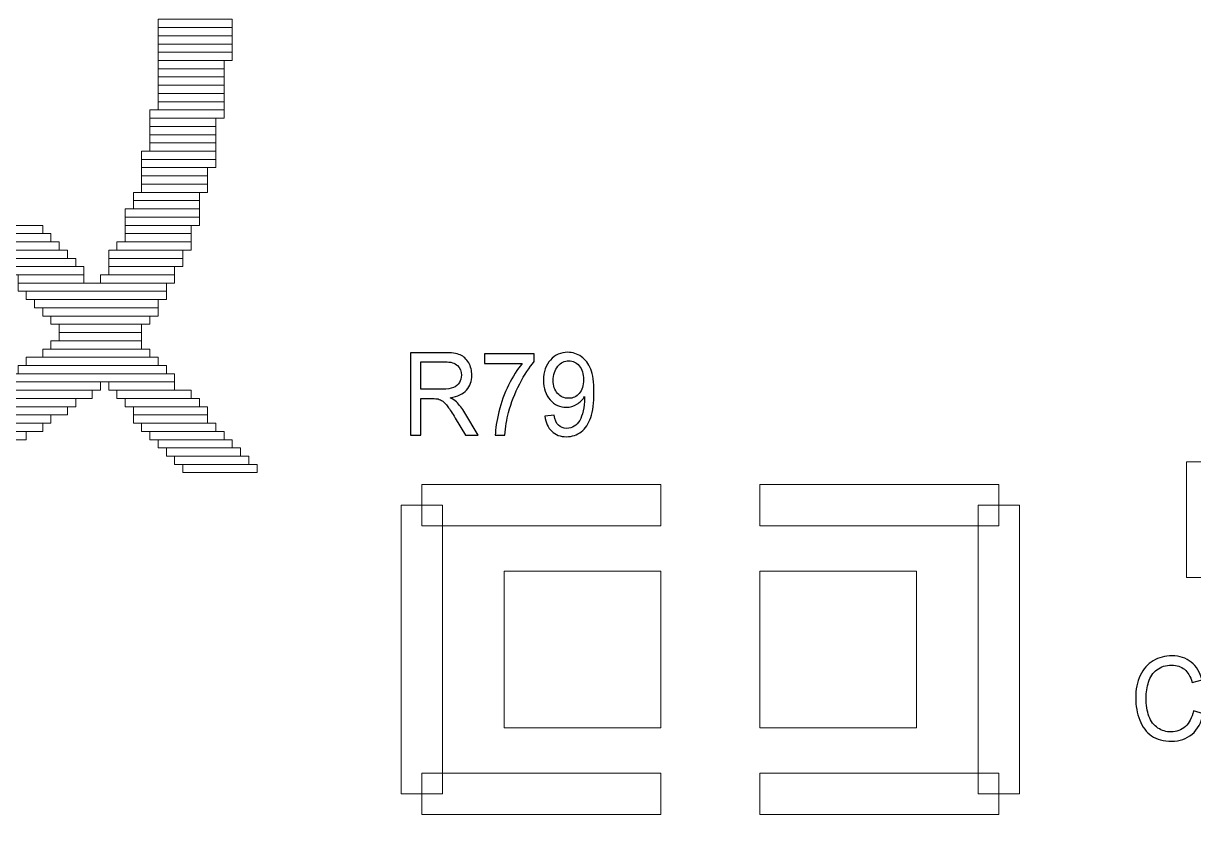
# Model space of a CAD drawing. Header units: millimetres. Extents: x -86 to 67, y -55 to 52.
# Drawn here: x -3.77 to 3.44, y -38.46 to -33.5 of the extents above; entities that cross this region are included whole.
import ezdxf

# ---------------------------------------------------------------- set-up
doc = ezdxf.new("R2010")
doc.units = ezdxf.units.MM
doc.header["$MEASUREMENT"] = 0
for name, color, linetype in [('BG_OUTLINE', 7, 'Continuous'), ('MA_PEN3', 7, 'Continuous'), ('PG_SILKSCREEN_TOP', 7, 'Continuous'), ('PIN_TOP', 7, 'Continuous'), ('RD_SILKSCREEN_TOP', 7, 'Continuous')]:
    doc.layers.add(name, color=color, linetype=linetype)

msp = doc.modelspace()

# ---------------------------------------------------------------- linework, layer by layer
at = {"layer": 'BG_OUTLINE', "color": 3, "lineweight": 9}
msp.add_open_spline([(-60.0926, 34.7331), (-60.0926, 34.7331), (63.7724, 34.7331), (63.7724, 34.7331), (63.7724, 34.7331), (64.585, 34.7336), (65.3646, 34.4113), (65.9396, 33.837), (65.9396, 33.837), (66.5146, 33.2627), (66.8379, 32.4797), (66.8384, 31.667), (66.8384, 31.667), (66.8384, 31.667), (66.8412, -52.28), (66.8412, -52.28), (66.8412, -52.28), (66.8412, -52.28), (66.8384, -52.1933), (66.8384, -52.1933), (66.8384, -52.1933), (66.8389, -53.006), (66.5166, -53.7856), (65.9424, -54.3606), (65.9424, -54.3606), (65.3681, -54.9356), (64.585, -55.2589), (63.7724, -55.2594), (63.7724, -55.2594), (63.7724, -55.2594), (-60.1869, -55.2594), (-60.1869, -55.2594), (-60.1869, -55.2594), (-60.1869, -55.2594), (-60.0853, -55.2518), (-60.0853, -55.2518), (-60.0853, -55.2518), (-60.8979, -55.2523), (-61.6775, -54.9299), (-62.2525, -54.3557), (-62.2525, -54.3557), (-62.8275, -53.7814), (-63.1508, -52.9984), (-63.1513, -52.1857), (-63.1513, -52.1857), (-63.1513, -52.1857), (-63.1587, 31.667), (-63.1587, 31.667), (-63.1587, 31.667), (-63.1592, 32.4797), (-62.8369, 33.2593), (-62.2626, 33.8343), (-62.2626, 33.8343), (-61.6883, 34.4093), (-60.9053, 34.7326), (-60.0926, 34.7331)], degree=3, knots=[0, 0, 0, 0, 0.071429, 0.071429, 0.071429, 0.071429, 0.142857, 0.142857, 0.142857, 0.142857, 0.214286, 0.214286, 0.214286, 0.214286, 0.285714, 0.285714, 0.285714, 0.285714, 0.357143, 0.357143, 0.357143, 0.357143, 0.428571, 0.428571, 0.428571, 0.428571, 0.5, 0.5, 0.5, 0.5, 0.571429, 0.571429, 0.571429, 0.571429, 0.642857, 0.642857, 0.642857, 0.642857, 0.714286, 0.714286, 0.714286, 0.714286, 0.785714, 0.785714, 0.785714, 0.785714, 0.857143, 0.857143, 0.857143, 0.857143, 0.928571, 0.928571, 0.928571, 0.928571, 1, 1, 1, 1], dxfattribs=at)
at = {"layer": 'MA_PEN3', "color": 5, "lineweight": 9}
for points in [[(-2.9404, -33.5221), (-2.9404, -33.5221), (-2.9404, -33.4713), (-2.9404, -33.4713), (-2.9404, -33.4713), (-2.9404, -33.4713), (-2.4832, -33.4713), (-2.4832, -33.4713), (-2.4832, -33.4713), (-2.4832, -33.4713), (-2.4832, -33.5221), (-2.4832, -33.5221), (-2.4832, -33.5221), (-2.4832, -33.5221), (-2.9404, -33.5221), (-2.9404, -33.5221)], [(-2.9404, -33.5729), (-2.9404, -33.5729), (-2.9404, -33.5221), (-2.9404, -33.5221), (-2.9404, -33.5221), (-2.9404, -33.5221), (-2.4832, -33.5221), (-2.4832, -33.5221), (-2.4832, -33.5221), (-2.4832, -33.5221), (-2.4832, -33.5729), (-2.4832, -33.5729), (-2.4832, -33.5729), (-2.4832, -33.5729), (-2.9404, -33.5729), (-2.9404, -33.5729)], [(-2.9404, -33.6237), (-2.9404, -33.6237), (-2.9404, -33.5729), (-2.9404, -33.5729), (-2.9404, -33.5729), (-2.9404, -33.5729), (-2.4832, -33.5729), (-2.4832, -33.5729), (-2.4832, -33.5729), (-2.4832, -33.5729), (-2.4832, -33.6237), (-2.4832, -33.6237), (-2.4832, -33.6237), (-2.4832, -33.6237), (-2.9404, -33.6237), (-2.9404, -33.6237)], [(-2.9404, -33.6745), (-2.9404, -33.6745), (-2.9404, -33.6237), (-2.9404, -33.6237), (-2.9404, -33.6237), (-2.9404, -33.6237), (-2.4832, -33.6237), (-2.4832, -33.6237), (-2.4832, -33.6237), (-2.4832, -33.6237), (-2.4832, -33.6745), (-2.4832, -33.6745), (-2.4832, -33.6745), (-2.4832, -33.6745), (-2.9404, -33.6745), (-2.9404, -33.6745)], [(-2.9404, -33.7253), (-2.9404, -33.7253), (-2.9404, -33.6745), (-2.9404, -33.6745), (-2.9404, -33.6745), (-2.9404, -33.6745), (-2.4832, -33.6745), (-2.4832, -33.6745), (-2.4832, -33.6745), (-2.4832, -33.6745), (-2.4832, -33.7253), (-2.4832, -33.7253), (-2.4832, -33.7253), (-2.4832, -33.7253), (-2.9404, -33.7253), (-2.9404, -33.7253)], [(-2.9404, -33.7761), (-2.9404, -33.7761), (-2.9404, -33.7253), (-2.9404, -33.7253), (-2.9404, -33.7253), (-2.9404, -33.7253), (-2.534, -33.7253), (-2.534, -33.7253), (-2.534, -33.7253), (-2.534, -33.7253), (-2.534, -33.7761), (-2.534, -33.7761), (-2.534, -33.7761), (-2.534, -33.7761), (-2.9404, -33.7761), (-2.9404, -33.7761)], [(-2.9404, -33.8269), (-2.9404, -33.8269), (-2.9404, -33.7761), (-2.9404, -33.7761), (-2.9404, -33.7761), (-2.9404, -33.7761), (-2.534, -33.7761), (-2.534, -33.7761), (-2.534, -33.7761), (-2.534, -33.7761), (-2.534, -33.8269), (-2.534, -33.8269), (-2.534, -33.8269), (-2.534, -33.8269), (-2.9404, -33.8269), (-2.9404, -33.8269)], [(-2.9404, -33.8777), (-2.9404, -33.8777), (-2.9404, -33.8269), (-2.9404, -33.8269), (-2.9404, -33.8269), (-2.9404, -33.8269), (-2.534, -33.8269), (-2.534, -33.8269), (-2.534, -33.8269), (-2.534, -33.8269), (-2.534, -33.8777), (-2.534, -33.8777), (-2.534, -33.8777), (-2.534, -33.8777), (-2.9404, -33.8777), (-2.9404, -33.8777)], [(-2.9404, -33.9285), (-2.9404, -33.9285), (-2.9404, -33.8777), (-2.9404, -33.8777), (-2.9404, -33.8777), (-2.9404, -33.8777), (-2.534, -33.8777), (-2.534, -33.8777), (-2.534, -33.8777), (-2.534, -33.8777), (-2.534, -33.9285), (-2.534, -33.9285), (-2.534, -33.9285), (-2.534, -33.9285), (-2.9404, -33.9285), (-2.9404, -33.9285)], [(-2.9404, -33.9793), (-2.9404, -33.9793), (-2.9404, -33.9285), (-2.9404, -33.9285), (-2.9404, -33.9285), (-2.9404, -33.9285), (-2.534, -33.9285), (-2.534, -33.9285), (-2.534, -33.9285), (-2.534, -33.9285), (-2.534, -33.9793), (-2.534, -33.9793), (-2.534, -33.9793), (-2.534, -33.9793), (-2.9404, -33.9793), (-2.9404, -33.9793)], [(-2.9912, -34.0809), (-2.9912, -34.0809), (-2.9912, -34.0301), (-2.9912, -34.0301), (-2.9912, -34.0301), (-2.9912, -34.0301), (-2.534, -34.0301), (-2.534, -34.0301), (-2.534, -34.0301), (-2.534, -34.0301), (-2.534, -34.0809), (-2.534, -34.0809), (-2.534, -34.0809), (-2.534, -34.0809), (-2.9912, -34.0809), (-2.9912, -34.0809)], [(-2.9404, -34.0301), (-2.9404, -34.0301), (-2.9404, -33.9793), (-2.9404, -33.9793), (-2.9404, -33.9793), (-2.9404, -33.9793), (-2.534, -33.9793), (-2.534, -33.9793), (-2.534, -33.9793), (-2.534, -33.9793), (-2.534, -34.0301), (-2.534, -34.0301), (-2.534, -34.0301), (-2.534, -34.0301), (-2.9404, -34.0301), (-2.9404, -34.0301)], [(-2.9912, -34.1317), (-2.9912, -34.1317), (-2.9912, -34.0809), (-2.9912, -34.0809), (-2.9912, -34.0809), (-2.9912, -34.0809), (-2.5848, -34.0809), (-2.5848, -34.0809), (-2.5848, -34.0809), (-2.5848, -34.0809), (-2.5848, -34.1317), (-2.5848, -34.1317), (-2.5848, -34.1317), (-2.5848, -34.1317), (-2.9912, -34.1317), (-2.9912, -34.1317)], [(-2.9912, -34.1825), (-2.9912, -34.1825), (-2.9912, -34.1317), (-2.9912, -34.1317), (-2.9912, -34.1317), (-2.9912, -34.1317), (-2.5848, -34.1317), (-2.5848, -34.1317), (-2.5848, -34.1317), (-2.5848, -34.1317), (-2.5848, -34.1825), (-2.5848, -34.1825), (-2.5848, -34.1825), (-2.5848, -34.1825), (-2.9912, -34.1825), (-2.9912, -34.1825)], [(-2.9912, -34.2333), (-2.9912, -34.2333), (-2.9912, -34.1825), (-2.9912, -34.1825), (-2.9912, -34.1825), (-2.9912, -34.1825), (-2.5848, -34.1825), (-2.5848, -34.1825), (-2.5848, -34.1825), (-2.5848, -34.1825), (-2.5848, -34.2333), (-2.5848, -34.2333), (-2.5848, -34.2333), (-2.5848, -34.2333), (-2.9912, -34.2333), (-2.9912, -34.2333)], [(-2.9912, -34.2841), (-2.9912, -34.2841), (-2.9912, -34.2333), (-2.9912, -34.2333), (-2.9912, -34.2333), (-2.9912, -34.2333), (-2.5848, -34.2333), (-2.5848, -34.2333), (-2.5848, -34.2333), (-2.5848, -34.2333), (-2.5848, -34.2841), (-2.5848, -34.2841), (-2.5848, -34.2841), (-2.5848, -34.2841), (-2.9912, -34.2841), (-2.9912, -34.2841)], [(-3.042, -34.3349), (-3.042, -34.3349), (-3.042, -34.2841), (-3.042, -34.2841), (-3.042, -34.2841), (-3.042, -34.2841), (-2.5848, -34.2841), (-2.5848, -34.2841), (-2.5848, -34.2841), (-2.5848, -34.2841), (-2.5848, -34.3349), (-2.5848, -34.3349), (-2.5848, -34.3349), (-2.5848, -34.3349), (-3.042, -34.3349), (-3.042, -34.3349)], [(-3.042, -34.3857), (-3.042, -34.3857), (-3.042, -34.3349), (-3.042, -34.3349), (-3.042, -34.3349), (-3.042, -34.3349), (-2.5848, -34.3349), (-2.5848, -34.3349), (-2.5848, -34.3349), (-2.5848, -34.3349), (-2.5848, -34.3857), (-2.5848, -34.3857), (-2.5848, -34.3857), (-2.5848, -34.3857), (-3.042, -34.3857), (-3.042, -34.3857)], [(-3.042, -34.4365), (-3.042, -34.4365), (-3.042, -34.3857), (-3.042, -34.3857), (-3.042, -34.3857), (-3.042, -34.3857), (-2.6356, -34.3857), (-2.6356, -34.3857), (-2.6356, -34.3857), (-2.6356, -34.3857), (-2.6356, -34.4365), (-2.6356, -34.4365), (-2.6356, -34.4365), (-2.6356, -34.4365), (-3.042, -34.4365), (-3.042, -34.4365)], [(-3.042, -34.4873), (-3.042, -34.4873), (-3.042, -34.4365), (-3.042, -34.4365), (-3.042, -34.4365), (-3.042, -34.4365), (-2.6356, -34.4365), (-2.6356, -34.4365), (-2.6356, -34.4365), (-2.6356, -34.4365), (-2.6356, -34.4873), (-2.6356, -34.4873), (-2.6356, -34.4873), (-2.6356, -34.4873), (-3.042, -34.4873), (-3.042, -34.4873)], [(-3.0928, -34.5889), (-3.0928, -34.5889), (-3.0928, -34.5381), (-3.0928, -34.5381), (-3.0928, -34.5381), (-3.0928, -34.5381), (-2.6864, -34.5381), (-2.6864, -34.5381), (-2.6864, -34.5381), (-2.6864, -34.5381), (-2.6864, -34.5889), (-2.6864, -34.5889), (-2.6864, -34.5889), (-2.6864, -34.5889), (-3.0928, -34.5889), (-3.0928, -34.5889)], [(-3.042, -34.5381), (-3.042, -34.5381), (-3.042, -34.4873), (-3.042, -34.4873), (-3.042, -34.4873), (-3.042, -34.4873), (-2.6356, -34.4873), (-2.6356, -34.4873), (-2.6356, -34.4873), (-2.6356, -34.4873), (-2.6356, -34.5381), (-2.6356, -34.5381), (-2.6356, -34.5381), (-2.6356, -34.5381), (-3.042, -34.5381), (-3.042, -34.5381)], [(-3.0928, -34.6397), (-3.0928, -34.6397), (-3.0928, -34.5889), (-3.0928, -34.5889), (-3.0928, -34.5889), (-3.0928, -34.5889), (-2.6864, -34.5889), (-2.6864, -34.5889), (-2.6864, -34.5889), (-2.6864, -34.5889), (-2.6864, -34.6397), (-2.6864, -34.6397), (-2.6864, -34.6397), (-2.6864, -34.6397), (-3.0928, -34.6397), (-3.0928, -34.6397)], [(-3.1436, -34.6905), (-3.1436, -34.6905), (-3.1436, -34.6397), (-3.1436, -34.6397), (-3.1436, -34.6397), (-3.1436, -34.6397), (-2.6864, -34.6397), (-2.6864, -34.6397), (-2.6864, -34.6397), (-2.6864, -34.6397), (-2.6864, -34.6905), (-2.6864, -34.6905), (-2.6864, -34.6905), (-2.6864, -34.6905), (-3.1436, -34.6905), (-3.1436, -34.6905)], [(-4.1088, -34.7921), (-4.1088, -34.7921), (-4.1088, -34.7413), (-4.1088, -34.7413), (-4.1088, -34.7413), (-4.1088, -34.7413), (-3.6516, -34.7413), (-3.6516, -34.7413), (-3.6516, -34.7413), (-3.6516, -34.7413), (-3.6516, -34.7921), (-3.6516, -34.7921), (-3.6516, -34.7921), (-3.6516, -34.7921), (-4.1088, -34.7921), (-4.1088, -34.7921)], [(-3.1436, -34.7413), (-3.1436, -34.7413), (-3.1436, -34.6905), (-3.1436, -34.6905), (-3.1436, -34.6905), (-3.1436, -34.6905), (-2.6864, -34.6905), (-2.6864, -34.6905), (-2.6864, -34.6905), (-2.6864, -34.6905), (-2.6864, -34.7413), (-2.6864, -34.7413), (-2.6864, -34.7413), (-2.6864, -34.7413), (-3.1436, -34.7413), (-3.1436, -34.7413)], [(-3.1436, -34.7921), (-3.1436, -34.7921), (-3.1436, -34.7413), (-3.1436, -34.7413), (-3.1436, -34.7413), (-3.1436, -34.7413), (-2.7372, -34.7413), (-2.7372, -34.7413), (-2.7372, -34.7413), (-2.7372, -34.7413), (-2.7372, -34.7921), (-2.7372, -34.7921), (-2.7372, -34.7921), (-2.7372, -34.7921), (-3.1436, -34.7921), (-3.1436, -34.7921)], [(-4.058, -34.8429), (-4.058, -34.8429), (-4.058, -34.7921), (-4.058, -34.7921), (-4.058, -34.7921), (-4.058, -34.7921), (-3.6008, -34.7921), (-3.6008, -34.7921), (-3.6008, -34.7921), (-3.6008, -34.7921), (-3.6008, -34.8429), (-3.6008, -34.8429), (-3.6008, -34.8429), (-3.6008, -34.8429), (-4.058, -34.8429), (-4.058, -34.8429)], [(-3.1436, -34.8429), (-3.1436, -34.8429), (-3.1436, -34.7921), (-3.1436, -34.7921), (-3.1436, -34.7921), (-3.1436, -34.7921), (-2.7372, -34.7921), (-2.7372, -34.7921), (-2.7372, -34.7921), (-2.7372, -34.7921), (-2.7372, -34.8429), (-2.7372, -34.8429), (-2.7372, -34.8429), (-2.7372, -34.8429), (-3.1436, -34.8429), (-3.1436, -34.8429)], [(-4.0072, -34.8937), (-4.0072, -34.8937), (-4.0072, -34.8429), (-4.0072, -34.8429), (-4.0072, -34.8429), (-4.0072, -34.8429), (-3.55, -34.8429), (-3.55, -34.8429), (-3.55, -34.8429), (-3.55, -34.8429), (-3.55, -34.8937), (-3.55, -34.8937), (-3.55, -34.8937), (-3.55, -34.8937), (-4.0072, -34.8937), (-4.0072, -34.8937)], [(-3.9564, -34.9445), (-3.9564, -34.9445), (-3.9564, -34.8937), (-3.9564, -34.8937), (-3.9564, -34.8937), (-3.9564, -34.8937), (-3.4992, -34.8937), (-3.4992, -34.8937), (-3.4992, -34.8937), (-3.4992, -34.8937), (-3.4992, -34.9445), (-3.4992, -34.9445), (-3.4992, -34.9445), (-3.4992, -34.9445), (-3.9564, -34.9445), (-3.9564, -34.9445)], [(-3.2452, -34.9445), (-3.2452, -34.9445), (-3.2452, -34.8937), (-3.2452, -34.8937), (-3.2452, -34.8937), (-3.2452, -34.8937), (-2.788, -34.8937), (-2.788, -34.8937), (-2.788, -34.8937), (-2.788, -34.8937), (-2.788, -34.9445), (-2.788, -34.9445), (-2.788, -34.9445), (-2.788, -34.9445), (-3.2452, -34.9445), (-3.2452, -34.9445)], [(-3.1944, -34.8937), (-3.1944, -34.8937), (-3.1944, -34.8429), (-3.1944, -34.8429), (-3.1944, -34.8429), (-3.1944, -34.8429), (-2.7372, -34.8429), (-2.7372, -34.8429), (-2.7372, -34.8429), (-2.7372, -34.8429), (-2.7372, -34.8937), (-2.7372, -34.8937), (-2.7372, -34.8937), (-2.7372, -34.8937), (-3.1944, -34.8937), (-3.1944, -34.8937)], [(-3.9056, -34.9953), (-3.9056, -34.9953), (-3.9056, -34.9445), (-3.9056, -34.9445), (-3.9056, -34.9445), (-3.9056, -34.9445), (-3.4484, -34.9445), (-3.4484, -34.9445), (-3.4484, -34.9445), (-3.4484, -34.9445), (-3.4484, -34.9953), (-3.4484, -34.9953), (-3.4484, -34.9953), (-3.4484, -34.9953), (-3.9056, -34.9953), (-3.9056, -34.9953)], [(-3.2452, -34.9953), (-3.2452, -34.9953), (-3.2452, -34.9445), (-3.2452, -34.9445), (-3.2452, -34.9445), (-3.2452, -34.9445), (-2.788, -34.9445), (-2.788, -34.9445), (-2.788, -34.9445), (-2.788, -34.9445), (-2.788, -34.9953), (-2.788, -34.9953), (-2.788, -34.9953), (-2.788, -34.9953), (-3.2452, -34.9953), (-3.2452, -34.9953)], [(-3.8548, -35.0461), (-3.8548, -35.0461), (-3.8548, -34.9953), (-3.8548, -34.9953), (-3.8548, -34.9953), (-3.8548, -34.9953), (-3.3976, -34.9953), (-3.3976, -34.9953), (-3.3976, -34.9953), (-3.3976, -34.9953), (-3.3976, -35.0461), (-3.3976, -35.0461), (-3.3976, -35.0461), (-3.3976, -35.0461), (-3.8548, -35.0461), (-3.8548, -35.0461)], [(-3.804, -35.0969), (-3.804, -35.0969), (-3.804, -35.0461), (-3.804, -35.0461), (-3.804, -35.0461), (-3.804, -35.0461), (-3.3976, -35.0461), (-3.3976, -35.0461), (-3.3976, -35.0461), (-3.3976, -35.0461), (-3.3976, -35.0969), (-3.3976, -35.0969), (-3.3976, -35.0969), (-3.3976, -35.0969), (-3.804, -35.0969), (-3.804, -35.0969)], [(-3.296, -35.0969), (-3.296, -35.0969), (-3.296, -35.0461), (-3.296, -35.0461), (-3.296, -35.0461), (-3.296, -35.0461), (-2.8388, -35.0461), (-2.8388, -35.0461), (-2.8388, -35.0461), (-2.8388, -35.0461), (-2.8388, -35.0969), (-2.8388, -35.0969), (-2.8388, -35.0969), (-2.8388, -35.0969), (-3.296, -35.0969), (-3.296, -35.0969)], [(-3.2452, -35.0461), (-3.2452, -35.0461), (-3.2452, -34.9953), (-3.2452, -34.9953), (-3.2452, -34.9953), (-3.2452, -34.9953), (-2.8388, -34.9953), (-2.8388, -34.9953), (-2.8388, -34.9953), (-2.8388, -34.9953), (-2.8388, -35.0461), (-2.8388, -35.0461), (-2.8388, -35.0461), (-2.8388, -35.0461), (-3.2452, -35.0461), (-3.2452, -35.0461)], [(-3.804, -35.1477), (-3.804, -35.1477), (-3.804, -35.0969), (-3.804, -35.0969), (-3.804, -35.0969), (-3.804, -35.0969), (-2.8896, -35.0969), (-2.8896, -35.0969), (-2.8896, -35.0969), (-2.8896, -35.0969), (-2.8896, -35.1477), (-2.8896, -35.1477), (-2.8896, -35.1477), (-2.8896, -35.1477), (-3.804, -35.1477), (-3.804, -35.1477)], [(-3.7532, -35.1985), (-3.7532, -35.1985), (-3.7532, -35.1477), (-3.7532, -35.1477), (-3.7532, -35.1477), (-3.7532, -35.1477), (-2.8896, -35.1477), (-2.8896, -35.1477), (-2.8896, -35.1477), (-2.8896, -35.1477), (-2.8896, -35.1985), (-2.8896, -35.1985), (-2.8896, -35.1985), (-2.8896, -35.1985), (-3.7532, -35.1985), (-3.7532, -35.1985)], [(-3.7024, -35.2493), (-3.7024, -35.2493), (-3.7024, -35.1985), (-3.7024, -35.1985), (-3.7024, -35.1985), (-3.7024, -35.1985), (-2.9404, -35.1985), (-2.9404, -35.1985), (-2.9404, -35.1985), (-2.9404, -35.1985), (-2.9404, -35.2493), (-2.9404, -35.2493), (-2.9404, -35.2493), (-2.9404, -35.2493), (-3.7024, -35.2493), (-3.7024, -35.2493)], [(-3.6516, -35.3001), (-3.6516, -35.3001), (-3.6516, -35.2493), (-3.6516, -35.2493), (-3.6516, -35.2493), (-3.6516, -35.2493), (-2.9404, -35.2493), (-2.9404, -35.2493), (-2.9404, -35.2493), (-2.9404, -35.2493), (-2.9404, -35.3001), (-2.9404, -35.3001), (-2.9404, -35.3001), (-2.9404, -35.3001), (-3.6516, -35.3001), (-3.6516, -35.3001)], [(-3.6008, -35.3509), (-3.6008, -35.3509), (-3.6008, -35.3001), (-3.6008, -35.3001), (-3.6008, -35.3001), (-3.6008, -35.3001), (-2.9912, -35.3001), (-2.9912, -35.3001), (-2.9912, -35.3001), (-2.9912, -35.3001), (-2.9912, -35.3509), (-2.9912, -35.3509), (-2.9912, -35.3509), (-2.9912, -35.3509), (-3.6008, -35.3509), (-3.6008, -35.3509)], [(-3.55, -35.4017), (-3.55, -35.4017), (-3.55, -35.3509), (-3.55, -35.3509), (-3.55, -35.3509), (-3.55, -35.3509), (-3.042, -35.3509), (-3.042, -35.3509), (-3.042, -35.3509), (-3.042, -35.3509), (-3.042, -35.4017), (-3.042, -35.4017), (-3.042, -35.4017), (-3.042, -35.4017), (-3.55, -35.4017), (-3.55, -35.4017)], [(-3.55, -35.4525), (-3.55, -35.4525), (-3.55, -35.4017), (-3.55, -35.4017), (-3.55, -35.4017), (-3.55, -35.4017), (-3.042, -35.4017), (-3.042, -35.4017), (-3.042, -35.4017), (-3.042, -35.4017), (-3.042, -35.4525), (-3.042, -35.4525), (-3.042, -35.4525), (-3.042, -35.4525), (-3.55, -35.4525), (-3.55, -35.4525)], [(-3.6008, -35.5033), (-3.6008, -35.5033), (-3.6008, -35.4525), (-3.6008, -35.4525), (-3.6008, -35.4525), (-3.6008, -35.4525), (-3.042, -35.4525), (-3.042, -35.4525), (-3.042, -35.4525), (-3.042, -35.4525), (-3.042, -35.5033), (-3.042, -35.5033), (-3.042, -35.5033), (-3.042, -35.5033), (-3.6008, -35.5033), (-3.6008, -35.5033)], [(-3.7532, -35.6049), (-3.7532, -35.6049), (-3.7532, -35.5541), (-3.7532, -35.5541), (-3.7532, -35.5541), (-3.7532, -35.5541), (-2.9404, -35.5541), (-2.9404, -35.5541), (-2.9404, -35.5541), (-2.9404, -35.5541), (-2.9404, -35.6049), (-2.9404, -35.6049), (-2.9404, -35.6049), (-2.9404, -35.6049), (-3.7532, -35.6049), (-3.7532, -35.6049)], [(-3.6516, -35.5541), (-3.6516, -35.5541), (-3.6516, -35.5033), (-3.6516, -35.5033), (-3.6516, -35.5033), (-3.6516, -35.5033), (-2.9912, -35.5033), (-2.9912, -35.5033), (-2.9912, -35.5033), (-2.9912, -35.5033), (-2.9912, -35.5541), (-2.9912, -35.5541), (-2.9912, -35.5541), (-2.9912, -35.5541), (-3.6516, -35.5541), (-3.6516, -35.5541)], [(-3.804, -35.6557), (-3.804, -35.6557), (-3.804, -35.6049), (-3.804, -35.6049), (-3.804, -35.6049), (-3.804, -35.6049), (-2.8896, -35.6049), (-2.8896, -35.6049), (-2.8896, -35.6049), (-2.8896, -35.6049), (-2.8896, -35.6557), (-2.8896, -35.6557), (-2.8896, -35.6557), (-2.8896, -35.6557), (-3.804, -35.6557), (-3.804, -35.6557)], [(-3.9056, -35.7065), (-3.9056, -35.7065), (-3.9056, -35.6557), (-3.9056, -35.6557), (-3.9056, -35.6557), (-3.9056, -35.6557), (-2.8388, -35.6557), (-2.8388, -35.6557), (-2.8388, -35.6557), (-2.8388, -35.6557), (-2.8388, -35.7065), (-2.8388, -35.7065), (-2.8388, -35.7065), (-2.8388, -35.7065), (-3.9056, -35.7065), (-3.9056, -35.7065)], [(-4.1088, -35.8081), (-4.1088, -35.8081), (-4.1088, -35.7573), (-4.1088, -35.7573), (-4.1088, -35.7573), (-4.1088, -35.7573), (-3.3468, -35.7573), (-3.3468, -35.7573), (-3.3468, -35.7573), (-3.3468, -35.7573), (-3.3468, -35.8081), (-3.3468, -35.8081), (-3.3468, -35.8081), (-3.3468, -35.8081), (-4.1088, -35.8081), (-4.1088, -35.8081)], [(-4.0072, -35.7573), (-4.0072, -35.7573), (-4.0072, -35.7065), (-4.0072, -35.7065), (-4.0072, -35.7065), (-4.0072, -35.7065), (-3.296, -35.7065), (-3.296, -35.7065), (-3.296, -35.7065), (-3.296, -35.7065), (-3.296, -35.7573), (-3.296, -35.7573), (-3.296, -35.7573), (-3.296, -35.7573), (-4.0072, -35.7573), (-4.0072, -35.7573)], [(-3.2452, -35.7573), (-3.2452, -35.7573), (-3.2452, -35.7065), (-3.2452, -35.7065), (-3.2452, -35.7065), (-3.2452, -35.7065), (-2.8388, -35.7065), (-2.8388, -35.7065), (-2.8388, -35.7065), (-2.8388, -35.7065), (-2.8388, -35.7573), (-2.8388, -35.7573), (-2.8388, -35.7573), (-2.8388, -35.7573), (-3.2452, -35.7573), (-3.2452, -35.7573)], [(-3.1944, -35.8081), (-3.1944, -35.8081), (-3.1944, -35.7573), (-3.1944, -35.7573), (-3.1944, -35.7573), (-3.1944, -35.7573), (-2.7372, -35.7573), (-2.7372, -35.7573), (-2.7372, -35.7573), (-2.7372, -35.7573), (-2.7372, -35.8081), (-2.7372, -35.8081), (-2.7372, -35.8081), (-2.7372, -35.8081), (-3.1944, -35.8081), (-3.1944, -35.8081)], [(-4.2104, -35.8589), (-4.2104, -35.8589), (-4.2104, -35.8081), (-4.2104, -35.8081), (-4.2104, -35.8081), (-4.2104, -35.8081), (-3.4484, -35.8081), (-3.4484, -35.8081), (-3.4484, -35.8081), (-3.4484, -35.8081), (-3.4484, -35.8589), (-3.4484, -35.8589), (-3.4484, -35.8589), (-3.4484, -35.8589), (-4.2104, -35.8589), (-4.2104, -35.8589)], [(-3.1436, -35.8589), (-3.1436, -35.8589), (-3.1436, -35.8081), (-3.1436, -35.8081), (-3.1436, -35.8081), (-3.1436, -35.8081), (-2.6864, -35.8081), (-2.6864, -35.8081), (-2.6864, -35.8081), (-2.6864, -35.8081), (-2.6864, -35.8589), (-2.6864, -35.8589), (-2.6864, -35.8589), (-2.6864, -35.8589), (-3.1436, -35.8589), (-3.1436, -35.8589)], [(-5.8868, -35.9605), (-5.8868, -35.9605), (-5.8868, -35.9097), (-5.8868, -35.9097), (-5.8868, -35.9097), (-5.8868, -35.9097), (-3.6008, -35.9097), (-3.6008, -35.9097), (-3.6008, -35.9097), (-3.6008, -35.9097), (-3.6008, -35.9605), (-3.6008, -35.9605), (-3.6008, -35.9605), (-3.6008, -35.9605), (-5.8868, -35.9605), (-5.8868, -35.9605)], [(-4.6676, -35.9097), (-4.6676, -35.9097), (-4.6676, -35.8589), (-4.6676, -35.8589), (-4.6676, -35.8589), (-4.6676, -35.8589), (-3.4992, -35.8589), (-3.4992, -35.8589), (-3.4992, -35.8589), (-3.4992, -35.8589), (-3.4992, -35.9097), (-3.4992, -35.9097), (-3.4992, -35.9097), (-3.4992, -35.9097), (-4.6676, -35.9097), (-4.6676, -35.9097)], [(-3.0928, -35.9097), (-3.0928, -35.9097), (-3.0928, -35.8589), (-3.0928, -35.8589), (-3.0928, -35.8589), (-3.0928, -35.8589), (-2.6356, -35.8589), (-2.6356, -35.8589), (-2.6356, -35.8589), (-2.6356, -35.8589), (-2.6356, -35.9097), (-2.6356, -35.9097), (-2.6356, -35.9097), (-2.6356, -35.9097), (-3.0928, -35.9097), (-3.0928, -35.9097)], [(-3.0928, -35.9605), (-3.0928, -35.9605), (-3.0928, -35.9097), (-3.0928, -35.9097), (-3.0928, -35.9097), (-3.0928, -35.9097), (-2.6356, -35.9097), (-2.6356, -35.9097), (-2.6356, -35.9097), (-2.6356, -35.9097), (-2.6356, -35.9605), (-2.6356, -35.9605), (-2.6356, -35.9605), (-2.6356, -35.9605), (-3.0928, -35.9605), (-3.0928, -35.9605)], [(-5.836, -36.0113), (-5.836, -36.0113), (-5.836, -35.9605), (-5.836, -35.9605), (-5.836, -35.9605), (-5.836, -35.9605), (-3.6516, -35.9605), (-3.6516, -35.9605), (-3.6516, -35.9605), (-3.6516, -35.9605), (-3.6516, -36.0113), (-3.6516, -36.0113), (-3.6516, -36.0113), (-3.6516, -36.0113), (-5.836, -36.0113), (-5.836, -36.0113)], [(-3.042, -36.0113), (-3.042, -36.0113), (-3.042, -35.9605), (-3.042, -35.9605), (-3.042, -35.9605), (-3.042, -35.9605), (-2.5848, -35.9605), (-2.5848, -35.9605), (-2.5848, -35.9605), (-2.5848, -35.9605), (-2.5848, -36.0113), (-2.5848, -36.0113), (-2.5848, -36.0113), (-2.5848, -36.0113), (-3.042, -36.0113), (-3.042, -36.0113)], [(-5.7344, -36.0621), (-5.7344, -36.0621), (-5.7344, -36.0113), (-5.7344, -36.0113), (-5.7344, -36.0113), (-5.7344, -36.0113), (-3.7532, -36.0113), (-3.7532, -36.0113), (-3.7532, -36.0113), (-3.7532, -36.0113), (-3.7532, -36.0621), (-3.7532, -36.0621), (-3.7532, -36.0621), (-3.7532, -36.0621), (-5.7344, -36.0621), (-5.7344, -36.0621)], [(-2.9912, -36.0621), (-2.9912, -36.0621), (-2.9912, -36.0113), (-2.9912, -36.0113), (-2.9912, -36.0113), (-2.9912, -36.0113), (-2.534, -36.0113), (-2.534, -36.0113), (-2.534, -36.0113), (-2.534, -36.0113), (-2.534, -36.0621), (-2.534, -36.0621), (-2.534, -36.0621), (-2.534, -36.0621), (-2.9912, -36.0621), (-2.9912, -36.0621)], [(-2.9404, -36.1129), (-2.9404, -36.1129), (-2.9404, -36.0621), (-2.9404, -36.0621), (-2.9404, -36.0621), (-2.9404, -36.0621), (-2.4832, -36.0621), (-2.4832, -36.0621), (-2.4832, -36.0621), (-2.4832, -36.0621), (-2.4832, -36.1129), (-2.4832, -36.1129), (-2.4832, -36.1129), (-2.4832, -36.1129), (-2.9404, -36.1129), (-2.9404, -36.1129)], [(-2.8896, -36.1637), (-2.8896, -36.1637), (-2.8896, -36.1129), (-2.8896, -36.1129), (-2.8896, -36.1129), (-2.8896, -36.1129), (-2.4324, -36.1129), (-2.4324, -36.1129), (-2.4324, -36.1129), (-2.4324, -36.1129), (-2.4324, -36.1637), (-2.4324, -36.1637), (-2.4324, -36.1637), (-2.4324, -36.1637), (-2.8896, -36.1637), (-2.8896, -36.1637)], [(-2.8388, -36.2145), (-2.8388, -36.2145), (-2.8388, -36.1637), (-2.8388, -36.1637), (-2.8388, -36.1637), (-2.8388, -36.1637), (-2.3816, -36.1637), (-2.3816, -36.1637), (-2.3816, -36.1637), (-2.3816, -36.1637), (-2.3816, -36.2145), (-2.3816, -36.2145), (-2.3816, -36.2145), (-2.3816, -36.2145), (-2.8388, -36.2145), (-2.8388, -36.2145)], [(-2.788, -36.2653), (-2.788, -36.2653), (-2.788, -36.2145), (-2.788, -36.2145), (-2.788, -36.2145), (-2.788, -36.2145), (-2.3308, -36.2145), (-2.3308, -36.2145), (-2.3308, -36.2145), (-2.3308, -36.2145), (-2.3308, -36.2653), (-2.3308, -36.2653), (-2.3308, -36.2653), (-2.3308, -36.2653), (-2.788, -36.2653), (-2.788, -36.2653)]]:
    msp.add_open_spline(points, degree=3, knots=[0, 0, 0, 0, 0.25, 0.25, 0.25, 0.25, 0.5, 0.5, 0.5, 0.5, 0.75, 0.75, 0.75, 0.75, 1, 1, 1, 1], dxfattribs=at)
at = {"layer": 'PG_SILKSCREEN_TOP', "color": 6, "lineweight": 9}
for points in [[(3.4985, -36.9104), (3.4985, -36.9104), (3.3969, -36.9104), (3.3969, -36.9104), (3.3969, -36.9104), (3.3969, -36.9104), (3.3969, -36.1992), (3.3969, -36.1992), (3.3969, -36.1992), (3.3969, -36.1992), (3.4985, -36.1992), (3.4985, -36.1992), (3.4985, -36.1992), (3.4985, -36.1992), (3.4985, -36.9104), (3.4985, -36.9104)], [(0.1584, -36.3389), (0.1584, -36.3389), (0.1584, -36.5929), (0.1584, -36.5929), (0.1584, -36.5929), (0.1584, -36.5929), (-1.3148, -36.5929), (-1.3148, -36.5929), (-1.3148, -36.5929), (-1.3148, -36.5929), (-1.3148, -36.3389), (-1.3148, -36.3389), (-1.3148, -36.3389), (-1.3148, -36.3389), (0.1584, -36.3389), (0.1584, -36.3389)], [(0.768, -36.5929), (0.768, -36.5929), (0.768, -36.3389), (0.768, -36.3389), (0.768, -36.3389), (0.768, -36.3389), (2.2412, -36.3389), (2.2412, -36.3389), (2.2412, -36.3389), (2.2412, -36.3389), (2.2412, -36.5929), (2.2412, -36.5929), (2.2412, -36.5929), (2.2412, -36.5929), (0.768, -36.5929), (0.768, -36.5929)], [(-1.4418, -36.4659), (-1.4418, -36.4659), (-1.1878, -36.4659), (-1.1878, -36.4659), (-1.1878, -36.4659), (-1.1878, -36.4659), (-1.1878, -38.2439), (-1.1878, -38.2439), (-1.1878, -38.2439), (-1.1878, -38.2439), (-1.4418, -38.2439), (-1.4418, -38.2439), (-1.4418, -38.2439), (-1.4418, -38.2439), (-1.4418, -36.4659), (-1.4418, -36.4659)], [(2.1142, -36.4659), (2.1142, -36.4659), (2.3682, -36.4659), (2.3682, -36.4659), (2.3682, -36.4659), (2.3682, -36.4659), (2.3682, -38.2439), (2.3682, -38.2439), (2.3682, -38.2439), (2.3682, -38.2439), (2.1142, -38.2439), (2.1142, -38.2439), (2.1142, -38.2439), (2.1142, -38.2439), (2.1142, -36.4659), (2.1142, -36.4659)], [(-1.3148, -38.3709), (-1.3148, -38.3709), (-1.3148, -38.1169), (-1.3148, -38.1169), (-1.3148, -38.1169), (-1.3148, -38.1169), (0.1584, -38.1169), (0.1584, -38.1169), (0.1584, -38.1169), (0.1584, -38.1169), (0.1584, -38.3709), (0.1584, -38.3709), (0.1584, -38.3709), (0.1584, -38.3709), (-1.3148, -38.3709), (-1.3148, -38.3709)], [(2.2412, -38.1169), (2.2412, -38.1169), (2.2412, -38.3709), (2.2412, -38.3709), (2.2412, -38.3709), (2.2412, -38.3709), (0.768, -38.3709), (0.768, -38.3709), (0.768, -38.3709), (0.768, -38.3709), (0.768, -38.1169), (0.768, -38.1169), (0.768, -38.1169), (0.768, -38.1169), (2.2412, -38.1169), (2.2412, -38.1169)]]:
    msp.add_open_spline(points, degree=3, knots=[0, 0, 0, 0, 0.25, 0.25, 0.25, 0.25, 0.5, 0.5, 0.5, 0.5, 0.75, 0.75, 0.75, 0.75, 1, 1, 1, 1], dxfattribs=at)
at = {"layer": 'PIN_TOP', "lineweight": 9}
for points in [[(-0.8068, -37.8375), (-0.8068, -37.8375), (-0.8068, -36.8723), (-0.8068, -36.8723), (-0.8068, -36.8723), (-0.8068, -36.8723), (0.1584, -36.8723), (0.1584, -36.8723), (0.1584, -36.8723), (0.1584, -36.8723), (0.1584, -37.8375), (0.1584, -37.8375), (0.1584, -37.8375), (0.1584, -37.8375), (-0.8068, -37.8375), (-0.8068, -37.8375)], [(0.768, -37.8375), (0.768, -37.8375), (0.768, -36.8723), (0.768, -36.8723), (0.768, -36.8723), (0.768, -36.8723), (1.7332, -36.8723), (1.7332, -36.8723), (1.7332, -36.8723), (1.7332, -36.8723), (1.7332, -37.8375), (1.7332, -37.8375), (1.7332, -37.8375), (1.7332, -37.8375), (0.768, -37.8375), (0.768, -37.8375)]]:
    msp.add_open_spline(points, degree=3, knots=[0, 0, 0, 0, 0.25, 0.25, 0.25, 0.25, 0.5, 0.5, 0.5, 0.5, 0.75, 0.75, 0.75, 0.75, 1, 1, 1, 1], dxfattribs=at)
at = {"layer": 'RD_SILKSCREEN_TOP', "color": 8}
for points, knots in [([(-1.3848, -36.0349), (-1.3848, -36.0349), (-1.3848, -35.5258), (-1.3848, -35.5258), (-1.3848, -35.5258), (-1.3848, -35.5258), (-1.1752, -35.5258), (-1.1752, -35.5258), (-1.1752, -35.5258), (-1.1331, -35.5258), (-1.101, -35.5304), (-1.0791, -35.5395), (-1.0791, -35.5395), (-1.0572, -35.5487), (-1.0397, -35.5648), (-1.0265, -35.5879), (-1.0265, -35.5879), (-1.0134, -35.6111), (-1.0069, -35.6367), (-1.0069, -35.6647), (-1.0069, -35.6647), (-1.0069, -35.7009), (-1.0176, -35.7312), (-1.0395, -35.756), (-1.0395, -35.756), (-1.0612, -35.7808), (-1.0947, -35.7965), (-1.1401, -35.8033), (-1.1401, -35.8033), (-1.1235, -35.8118), (-1.1109, -35.8202), (-1.1023, -35.8287), (-1.1023, -35.8287), (-1.084, -35.8467), (-1.0668, -35.8693), (-1.0503, -35.8963), (-1.0503, -35.8963), (-1.0503, -35.8963), (-0.9681, -36.0349), (-0.9681, -36.0349), (-0.9681, -36.0349), (-0.9681, -36.0349), (-1.0469, -36.0349), (-1.0469, -36.0349), (-1.0469, -36.0349), (-1.0469, -36.0349), (-1.1094, -35.9289), (-1.1094, -35.9289), (-1.1094, -35.9289), (-1.1277, -35.8985), (-1.1427, -35.875), (-1.1546, -35.8589), (-1.1546, -35.8589), (-1.1664, -35.8426), (-1.177, -35.8313), (-1.1863, -35.8249), (-1.1863, -35.8249), (-1.1956, -35.8183), (-1.2051, -35.8138), (-1.2148, -35.8112), (-1.2148, -35.8112), (-1.2219, -35.8097), (-1.2335, -35.8089), (-1.2497, -35.8089), (-1.2497, -35.8089), (-1.2497, -35.8089), (-1.3222, -35.8089), (-1.3222, -35.8089), (-1.3222, -35.8089), (-1.3222, -35.8089), (-1.3222, -36.0349), (-1.3222, -36.0349), (-1.3222, -36.0349), (-1.3222, -36.0349), (-1.3848, -36.0349), (-1.3848, -36.0349)], [0, 0, 0, 0, 0.052632, 0.052632, 0.052632, 0.052632, 0.105263, 0.105263, 0.105263, 0.105263, 0.157895, 0.157895, 0.157895, 0.157895, 0.210526, 0.210526, 0.210526, 0.210526, 0.263158, 0.263158, 0.263158, 0.263158, 0.315789, 0.315789, 0.315789, 0.315789, 0.368421, 0.368421, 0.368421, 0.368421, 0.421053, 0.421053, 0.421053, 0.421053, 0.473684, 0.473684, 0.473684, 0.473684, 0.526316, 0.526316, 0.526316, 0.526316, 0.578947, 0.578947, 0.578947, 0.578947, 0.631579, 0.631579, 0.631579, 0.631579, 0.684211, 0.684211, 0.684211, 0.684211, 0.736842, 0.736842, 0.736842, 0.736842, 0.789474, 0.789474, 0.789474, 0.789474, 0.842105, 0.842105, 0.842105, 0.842105, 0.894737, 0.894737, 0.894737, 0.894737, 0.947368, 0.947368, 0.947368, 0.947368, 1, 1, 1, 1]), ([(-0.9285, -35.5925), (-0.9285, -35.5925), (-0.9285, -35.5324), (-0.9285, -35.5324), (-0.9285, -35.5324), (-0.9285, -35.5324), (-0.6225, -35.5324), (-0.6225, -35.5324), (-0.6225, -35.5324), (-0.6225, -35.5324), (-0.6225, -35.581), (-0.6225, -35.581), (-0.6225, -35.581), (-0.6526, -35.6155), (-0.6824, -35.6614), (-0.7121, -35.7185), (-0.7121, -35.7185), (-0.7415, -35.7757), (-0.7644, -35.8346), (-0.7805, -35.8949), (-0.7805, -35.8949), (-0.7922, -35.9376), (-0.7995, -35.9842), (-0.8028, -36.0349), (-0.8028, -36.0349), (-0.8028, -36.0349), (-0.8624, -36.0349), (-0.8624, -36.0349), (-0.8624, -36.0349), (-0.8617, -35.9948), (-0.8545, -35.9465), (-0.8405, -35.8897), (-0.8405, -35.8897), (-0.8266, -35.833), (-0.8065, -35.7783), (-0.7804, -35.7256), (-0.7804, -35.7256), (-0.7542, -35.673), (-0.7265, -35.6286), (-0.6969, -35.5925), (-0.6969, -35.5925), (-0.6969, -35.5925), (-0.9285, -35.5925), (-0.9285, -35.5925)], [0, 0, 0, 0, 0.090909, 0.090909, 0.090909, 0.090909, 0.181818, 0.181818, 0.181818, 0.181818, 0.272727, 0.272727, 0.272727, 0.272727, 0.363636, 0.363636, 0.363636, 0.363636, 0.454545, 0.454545, 0.454545, 0.454545, 0.545455, 0.545455, 0.545455, 0.545455, 0.636364, 0.636364, 0.636364, 0.636364, 0.727273, 0.727273, 0.727273, 0.727273, 0.818182, 0.818182, 0.818182, 0.818182, 0.909091, 0.909091, 0.909091, 0.909091, 1, 1, 1, 1]), ([(-0.5564, -35.9172), (-0.5564, -35.9172), (-0.5006, -35.9116), (-0.5006, -35.9116), (-0.5006, -35.9116), (-0.4958, -35.9398), (-0.4868, -35.9603), (-0.4736, -35.9731), (-0.4736, -35.9731), (-0.4602, -35.9858), (-0.4432, -35.9922), (-0.4222, -35.9922), (-0.4222, -35.9922), (-0.4044, -35.9922), (-0.3888, -35.9878), (-0.3753, -35.979), (-0.3753, -35.979), (-0.3619, -35.9702), (-0.3509, -35.9584), (-0.3423, -35.9437), (-0.3423, -35.9437), (-0.3336, -35.929), (-0.3265, -35.9091), (-0.3206, -35.8842), (-0.3206, -35.8842), (-0.315, -35.8592), (-0.312, -35.8337), (-0.312, -35.8078), (-0.312, -35.8078), (-0.312, -35.8051), (-0.3121, -35.8008), (-0.3123, -35.7953), (-0.3123, -35.7953), (-0.324, -35.8151), (-0.3397, -35.8314), (-0.3598, -35.8437), (-0.3598, -35.8437), (-0.38, -35.8562), (-0.4018, -35.8623), (-0.4251, -35.8623), (-0.4251, -35.8623), (-0.4643, -35.8623), (-0.4974, -35.847), (-0.5244, -35.8164), (-0.5244, -35.8164), (-0.5516, -35.7859), (-0.5651, -35.7457), (-0.5651, -35.6957), (-0.5651, -35.6957), (-0.5651, -35.644), (-0.551, -35.6025), (-0.5227, -35.571), (-0.5227, -35.571), (-0.4944, -35.5394), (-0.459, -35.5237), (-0.4164, -35.5237), (-0.4164, -35.5237), (-0.3857, -35.5237), (-0.3576, -35.5327), (-0.3321, -35.5505), (-0.3321, -35.5505), (-0.3067, -35.5682), (-0.2873, -35.5937), (-0.2741, -35.6267), (-0.2741, -35.6267), (-0.2609, -35.6596), (-0.2542, -35.7074), (-0.2542, -35.77), (-0.2542, -35.77), (-0.2542, -35.8349), (-0.2607, -35.8867), (-0.2738, -35.9254), (-0.2738, -35.9254), (-0.2871, -35.9639), (-0.3066, -35.9932), (-0.3324, -36.0133), (-0.3324, -36.0133), (-0.3584, -36.0335), (-0.3887, -36.0436), (-0.4236, -36.0436), (-0.4236, -36.0436), (-0.4606, -36.0436), (-0.4907, -36.0325), (-0.5141, -36.0104), (-0.5141, -36.0104), (-0.5376, -35.9883), (-0.5516, -35.9573), (-0.5564, -35.9172)], [0, 0, 0, 0, 0.045455, 0.045455, 0.045455, 0.045455, 0.090909, 0.090909, 0.090909, 0.090909, 0.136364, 0.136364, 0.136364, 0.136364, 0.181818, 0.181818, 0.181818, 0.181818, 0.227273, 0.227273, 0.227273, 0.227273, 0.272727, 0.272727, 0.272727, 0.272727, 0.318182, 0.318182, 0.318182, 0.318182, 0.363636, 0.363636, 0.363636, 0.363636, 0.409091, 0.409091, 0.409091, 0.409091, 0.454545, 0.454545, 0.454545, 0.454545, 0.5, 0.5, 0.5, 0.5, 0.545455, 0.545455, 0.545455, 0.545455, 0.590909, 0.590909, 0.590909, 0.590909, 0.636364, 0.636364, 0.636364, 0.636364, 0.681818, 0.681818, 0.681818, 0.681818, 0.727273, 0.727273, 0.727273, 0.727273, 0.772727, 0.772727, 0.772727, 0.772727, 0.818182, 0.818182, 0.818182, 0.818182, 0.863636, 0.863636, 0.863636, 0.863636, 0.909091, 0.909091, 0.909091, 0.909091, 0.954545, 0.954545, 0.954545, 0.954545, 1, 1, 1, 1]), ([(-1.3222, -35.7505), (-1.3222, -35.7505), (-1.1878, -35.7505), (-1.1878, -35.7505), (-1.1878, -35.7505), (-1.1592, -35.7505), (-1.1368, -35.7473), (-1.1207, -35.7409), (-1.1207, -35.7409), (-1.1046, -35.7345), (-1.0923, -35.7243), (-1.0839, -35.7104), (-1.0839, -35.7104), (-1.0756, -35.6964), (-1.0714, -35.6812), (-1.0714, -35.6647), (-1.0714, -35.6647), (-1.0714, -35.6407), (-1.0794, -35.6209), (-1.0957, -35.6053), (-1.0957, -35.6053), (-1.1119, -35.5898), (-1.1375, -35.5821), (-1.1726, -35.5821), (-1.1726, -35.5821), (-1.1726, -35.5821), (-1.3222, -35.5821), (-1.3222, -35.5821), (-1.3222, -35.5821), (-1.3222, -35.5821), (-1.3222, -35.7505), (-1.3222, -35.7505)], [0, 0, 0, 0, 0.125, 0.125, 0.125, 0.125, 0.25, 0.25, 0.25, 0.25, 0.375, 0.375, 0.375, 0.375, 0.5, 0.5, 0.5, 0.5, 0.625, 0.625, 0.625, 0.625, 0.75, 0.75, 0.75, 0.75, 0.875, 0.875, 0.875, 0.875, 1, 1, 1, 1]), ([(-0.3188, -35.6925), (-0.3188, -35.6567), (-0.3276, -35.6281), (-0.3453, -35.6071), (-0.3453, -35.6071), (-0.3631, -35.586), (-0.3844, -35.5755), (-0.4094, -35.5755), (-0.4094, -35.5755), (-0.4351, -35.5755), (-0.4576, -35.5868), (-0.4767, -35.6095), (-0.4767, -35.6095), (-0.4958, -35.6322), (-0.5054, -35.6616), (-0.5054, -35.6977), (-0.5054, -35.6977), (-0.5054, -35.7302), (-0.4963, -35.7565), (-0.4781, -35.7767), (-0.4781, -35.7767), (-0.46, -35.797), (-0.4376, -35.8071), (-0.411, -35.8071), (-0.411, -35.8071), (-0.384, -35.8071), (-0.362, -35.797), (-0.3448, -35.7767), (-0.3448, -35.7767), (-0.3274, -35.7565), (-0.3188, -35.7284), (-0.3188, -35.6925)], [0, 0, 0, 0, 0.125, 0.125, 0.125, 0.125, 0.25, 0.25, 0.25, 0.25, 0.375, 0.375, 0.375, 0.375, 0.5, 0.5, 0.5, 0.5, 0.625, 0.625, 0.625, 0.625, 0.75, 0.75, 0.75, 0.75, 0.875, 0.875, 0.875, 0.875, 1, 1, 1, 1]), ([(3.4397, -37.7334), (3.4397, -37.7334), (3.5023, -37.7505), (3.5023, -37.7505), (3.5023, -37.7505), (3.4892, -37.8057), (3.4655, -37.8479), (3.4316, -37.8771), (3.4316, -37.8771), (3.3975, -37.9061), (3.3558, -37.9206), (3.3065, -37.9206), (3.3065, -37.9206), (3.2556, -37.9206), (3.2142, -37.9094), (3.1822, -37.8871), (3.1822, -37.8871), (3.1503, -37.8647), (3.126, -37.8324), (3.1093, -37.79), (3.1093, -37.79), (3.0927, -37.7476), (3.0844, -37.7021), (3.0844, -37.6535), (3.0844, -37.6535), (3.0844, -37.6005), (3.0937, -37.5543), (3.1126, -37.5148), (3.1126, -37.5148), (3.1314, -37.4753), (3.1582, -37.4454), (3.1929, -37.4248), (3.1929, -37.4248), (3.2276, -37.4043), (3.2658, -37.3941), (3.3075, -37.3941), (3.3075, -37.3941), (3.3549, -37.3941), (3.3946, -37.4071), (3.4268, -37.433), (3.4268, -37.433), (3.459, -37.459), (3.4815, -37.4954), (3.4941, -37.5424), (3.4941, -37.5424), (3.4941, -37.5424), (3.4327, -37.5581), (3.4327, -37.5581), (3.4327, -37.5581), (3.4216, -37.521), (3.4058, -37.4941), (3.3849, -37.4771), (3.3849, -37.4771), (3.3641, -37.4602), (3.3379, -37.4518), (3.3062, -37.4518), (3.3062, -37.4518), (3.2699, -37.4518), (3.2396, -37.4611), (3.2152, -37.4798), (3.2152, -37.4798), (3.1907, -37.4987), (3.1736, -37.5238), (3.1638, -37.5555), (3.1638, -37.5555), (3.1538, -37.587), (3.1489, -37.6196), (3.1489, -37.6531), (3.1489, -37.6531), (3.1489, -37.6965), (3.1548, -37.7342), (3.1664, -37.7666), (3.1664, -37.7666), (3.1782, -37.7988), (3.1964, -37.823), (3.2211, -37.839), (3.2211, -37.839), (3.2458, -37.855), (3.2726, -37.8629), (3.3015, -37.8629), (3.3015, -37.8629), (3.3365, -37.8629), (3.3661, -37.852), (3.3904, -37.8303), (3.3904, -37.8303), (3.4148, -37.8085), (3.4311, -37.7762), (3.4397, -37.7334)], [0, 0, 0, 0, 0.045455, 0.045455, 0.045455, 0.045455, 0.090909, 0.090909, 0.090909, 0.090909, 0.136364, 0.136364, 0.136364, 0.136364, 0.181818, 0.181818, 0.181818, 0.181818, 0.227273, 0.227273, 0.227273, 0.227273, 0.272727, 0.272727, 0.272727, 0.272727, 0.318182, 0.318182, 0.318182, 0.318182, 0.363636, 0.363636, 0.363636, 0.363636, 0.409091, 0.409091, 0.409091, 0.409091, 0.454545, 0.454545, 0.454545, 0.454545, 0.5, 0.5, 0.5, 0.5, 0.545455, 0.545455, 0.545455, 0.545455, 0.590909, 0.590909, 0.590909, 0.590909, 0.636364, 0.636364, 0.636364, 0.636364, 0.681818, 0.681818, 0.681818, 0.681818, 0.727273, 0.727273, 0.727273, 0.727273, 0.772727, 0.772727, 0.772727, 0.772727, 0.818182, 0.818182, 0.818182, 0.818182, 0.863636, 0.863636, 0.863636, 0.863636, 0.909091, 0.909091, 0.909091, 0.909091, 0.954545, 0.954545, 0.954545, 0.954545, 1, 1, 1, 1])]:
    msp.add_open_spline(points, degree=3, knots=knots, dxfattribs=at)

doc.saveas('drawing.dxf')
